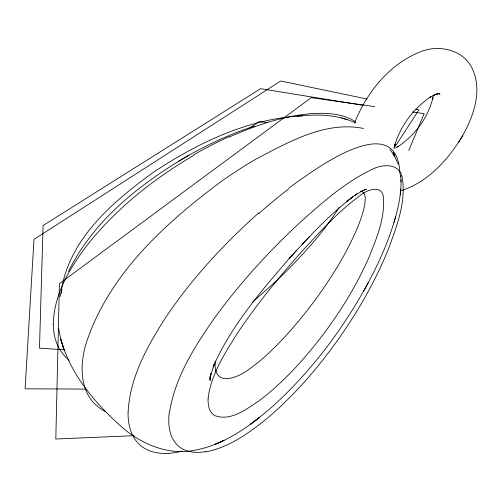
<?xml version="1.0" encoding="UTF-8"?>
<svg xmlns="http://www.w3.org/2000/svg" width="502" height="502" viewBox="0 0 502 502"><rect width="100%" height="100%" fill="white"/><g stroke="black" fill="none" stroke-linecap="round" stroke-linejoin="round"><path stroke-width="0.75" d="M399.925 173.786C397.465 106.361 311.805 171.584 289.045 187.93M400.747 176.76L400.621 174.821C402.227 190.942 398.601 207.037 393.976 222.392M53.256 324.336C53.921 292.471 72.012 264.165 91.289 240.038C119.852 205.72 155.476 177.771 193.897 155.269M128.148 411.985C129.798 377.567 147.237 346.361 165.384 317.979C191.526 278.924 223.654 244.135 258.693 212.936M215.069 363.956L215.314 361.114M400.772 188.947L400.232 194.789M61.564 288.951C70.456 237.584 113.766 200.913 153.876 171.96C198.265 142.606 248.835 118.39 302.788 115.793M169.758 410.956C175.669 375.847 195.548 345.081 215.653 316.442C240.395 282.588 268.84 251.533 299.506 222.97C321.713 203.084 344.372 182.697 371.474 169.707C382.223 163.79 400.163 162.742 402.391 178.461C406.074 203.115 396.379 227.406 387.99 250.121C374.938 282.049 357.581 312.093 337.677 340.218C317.59 368.255 294.919 394.628 268.658 417.074C250.084 432.341 229.602 447.295 205.513 451.963M433.257 95.7L432.655 99.038L432.956 97.802C427.968 117.763 414.872 135.684 397.615 146.841L398.638 146.233L395.645 147.902M394.246 147.569L395.068 144.03L394.716 145.273C400.609 125.651 413.73 108.15 430.785 96.83L429.649 97.564L434.475 94.934L433.031 95.568L437.455 93.849L435.767 94.32L439.727 93.466L437.876 93.723L439.658 93.61L438.164 93.541M60.052 296.638L61.777 289.466M395.758 216.255C388.46 242.711 376.726 267.723 363.329 291.587M354.657 123.072L355.127 121.697M355.447 120.794C367.633 91.289 389.891 63.905 420.174 51.926C438.873 44.025 464.243 49.742 472.683 69.609C482.579 91.665 473.273 116.966 462.072 136.632C447.753 160.232 427.365 182.722 400.188 190.942M408.785 150.506L424.171 113.634L412.569 111.99M68.504 271.475C93.636 220.252 140.441 183.368 188.852 155.294M368.135 282.858C343.381 328.553 311.711 370.79 273.232 405.842C250.241 426.054 224.105 445.18 193.283 450.545C166.783 455.245 140.278 443.555 120.769 426.129C92.073 400.364 65.053 367.822 58.696 328.634M458.696 142.154L462.549 135.829M339.088 207.445C326.08 228.535 309.546 247.185 292.453 265.031A363.103 241.098 -49.2 0 1 276.006 281.271L252.606 302.035M393.781 148.598L418.932 109.882L415.876 109.241M296.469 250.504L289.497 258.223L289.987 257.658C260.902 291.298 231.152 325.817 213.13 366.918L214.429 363.737L210.131 377.272L210.978 373.344L209.974 380.503L210.231 376.136L210.225 379.148L210.093 377.611M289.497 258.223C309.295 236.492 329.431 214.749 352.818 196.803L350.973 198.158L357.022 193.847L355.102 195.19L362.419 190.779M309.245 236.894L302.097 244.411L302.901 243.57M348.294 200.26L346.531 201.622L352.818 196.803M249.362 128.299L259.019 121.603L267.572 122.601M178.442 161.374C202.419 146.904 227.852 134.718 254.533 126.115M360.323 191.72L366.265 189.317L364.069 189.844L366.529 189.373L364.308 189.555L366.429 189.555L364.941 189.455M229.176 137.077C255.518 125.349 283.335 115.843 312.25 113.565C327.003 112.812 343.054 113.433 355.742 121.892M182.414 451.097L174.407 452.766L168.208 453.406M297.197 116.332C316.674 113.935 337.4 114.381 355.447 122.908M134.128 435.673L55.81 439.012L59.412 283.668L311.259 97.652L374.674 106.625M86.225 389.069L25.1 388.818L33.985 239.36L280.725 80.998L367.006 99.032M64.419 349.844L39.476 348.143L43.103 225.517L260.601 88.678L363.071 105.326M360.405 191.136C364.571 191.356 365.425 196.401 365.224 199.733C364.728 208.135 361.867 216.161 358.955 223.98C348.419 250.379 333.359 274.745 316.8 297.755C300.027 320.54 281.609 342.339 260.08 360.8C249.908 368.663 238.933 378.495 225.36 378.703A44.151 20.362 -52.7 0 1 220.077 376.958A44.854 20.689 -52.7 0 1 215.866 370.997M438.07 93.604L440.016 94.112L438.591 93.705M363.442 128.456C325.459 120.725 288.305 142.166 255.863 159.197A270.998 128.399 -45.4 0 0 221.658 181.184C164.317 223.76 106.342 276.483 85.07 346.957A137.416 72.043 -44.4 0 0 83.916 384.149L85.811 390.029A140.629 73.7 -44.5 0 0 105.332 411.452M347.359 119.696L341.711 117.964M390.048 149.483L394.854 156.605L398.212 164.254M393.185 153.148L393.995 154.346L393.154 152.652L394.453 156.116L393.737 153.436M400.941 179.867L401.06 181.718M393.7 152.407L393.806 155.212M168.252 453.325A132.522 63.026 -49 0 1 128.06 412.042M258.693 213.683A272.743 96.848 -50.2 0 1 288.895 188.727M69.194 360.229A125.111 70.795 -39.5 0 1 53.312 324.305M193.803 154.836A264.686 153.022 -40 0 1 229.176 136.626M205.688 451.618A113.408 51.304 -49.9 0 1 169.412 411.176M61.482 293.369A104.178 60.773 -38.9 0 1 61.809 288.863M215.942 371.097A44.151 20.362 -52.7 0 1 215.145 364.057M208.123 398.381L208.066 401.958L209.045 408.019A58.063 25.928 -51 0 0 215.019 415.687C231.052 421.529 246.733 408.904 259.39 400.558C282.532 383.039 302.21 361.365 320.038 338.574C339.314 313.505 356.207 286.46 368.92 257.463C376.431 238.82 384.639 219.192 383.572 198.698C383.026 183.82 366.943 189.624 359.827 195.78C337.501 212.101 318.933 232.89 300.315 253.177C276.866 279.614 254.476 307.124 235.143 336.742C223.453 355.786 210.746 375.697 208.123 398.381M259.377 417.513L250.467 424.272L259.377 417.513M223.955 440.43L214.655 444.54L223.955 440.43M62.348 344.334L60.773 339.365L64.118 350.001L62.348 344.334"/></g></svg>
